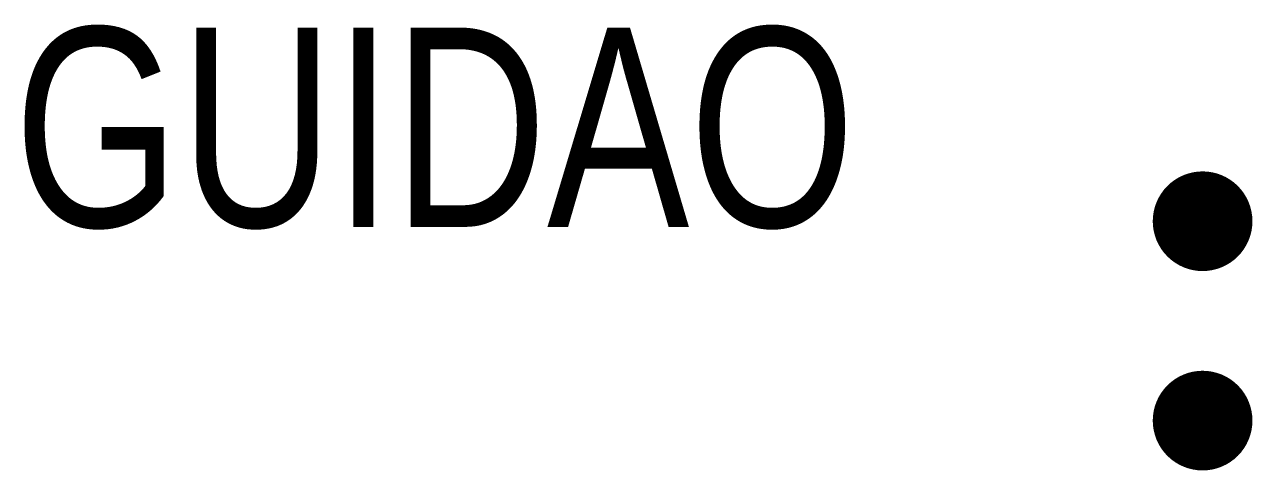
# Model space of a CAD drawing. Extents: x -11.8 to 0.5, y -1.5 to 3.
import ezdxf
from ezdxf.enums import TextEntityAlignment as Align

# ---------------------------------------------------------------- set-up
doc = ezdxf.new("R2010")
doc.units = 0
doc.layers.get('0').update_dxf_attribs({"linetype": 'CONTINUOUS'})

msp = doc.modelspace()

# ---------------------------------------------------------------- linework, layer by layer
at = {"const_width": 0.5}
for points in [[(0.25, 1, -1), (-0.25, 1, -1)], [(0.25, -1, -1), (-0.25, -1, -1)]]:
    msp.add_lwpolyline(points, format="xyb", close=True, dxfattribs=at)

# ---------------------------------------------------------------- texts
at = {"color": 4, "width": 0.8}
msp.add_attdef('GUIDAO', text='XXXXAG', height=2, dxfattribs=at).set_placement((-3.4845, 0.9431), align=Align.RIGHT)

doc.saveas('drawing.dxf')
